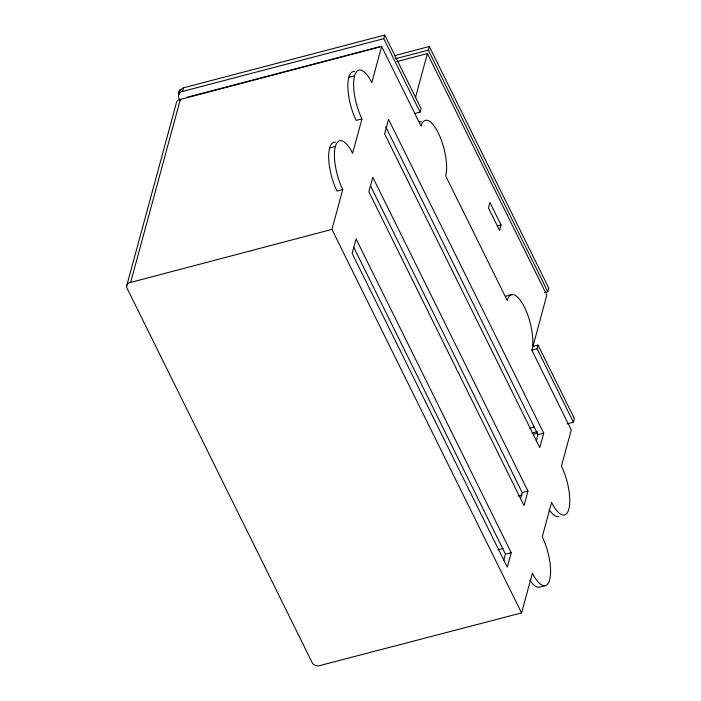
<?xml version="1.0" encoding="UTF-8"?>
<svg xmlns="http://www.w3.org/2000/svg" width="701" height="701" viewBox="0 0 701 701"><rect width="100%" height="100%" fill="white"/><g stroke="black" fill="none" stroke-linecap="round" stroke-linejoin="round"><path stroke-width="1.05" d="M179.43 90.289L178.72 94.477L179.43 90.289L183.513 87.818L384.744 35.05L421.064 108.515L420.083 112.142L414.939 113.483M126.627 286.069L176.337 103.108A6.283 5.065 15.2 0 1 178.667 99.901L381.642 46.441L421.047 126.127A31.711 10.901 75.3 0 1 438.283 132.918A31.711 10.901 75.3 0 1 445.678 175.933L507.244 300.457A31.711 10.901 75.3 0 1 524.479 307.24A31.711 10.901 75.3 0 1 531.875 350.263L571.28 429.95L561.431 466.183A31.711 10.901 75.3 0 1 568.826 509.198A31.711 10.901 75.3 0 1 551.591 502.407L542.241 536.826A31.711 10.901 75.3 0 1 549.637 579.85A31.711 10.901 75.3 0 1 532.401 573.059L521.57 612.911L318.377 665.95A6.283 5.065 15.2 0 1 312.62 663.514L126.644 287.41A6.283 5.065 15.2 0 1 128.958 282.862L331.932 229.393L342.763 189.542A31.711 10.901 75.3 0 1 335.367 146.527L329.61 148.034M180.078 90.122L179.097 93.741L178.448 93.916M130.71 282.161L180.411 99.2M179.982 100.322C177.406 97.308 178.185 92.129 182.523 91.437L183.513 87.818M348.809 77.39L354.566 75.874A31.711 10.901 75.3 0 0 361.961 118.898L352.603 153.317A31.711 10.901 75.3 0 0 335.367 146.527M381.642 46.441L371.802 82.665A31.711 10.901 75.3 0 0 354.566 75.874M420.083 112.142L383.754 38.669L384.744 35.05M415.474 97.465L427.4 53.574L396.713 61.618M544.607 292.527L547.779 291.695L428.337 50.13L429.319 46.503L394.4 55.659M501.04 224.951L499.568 230.384L488.483 207.978L489.955 202.536L501.04 224.951L497.202 225.959M532.935 346.347L546.841 295.13L427.4 53.574M547.779 291.695L548.76 288.067L429.319 46.503M567.039 423.851L573.392 422.186L537.062 348.721L538.053 345.102L532.909 346.452M503.774 560.406L505.465 554.193L353.698 247.278M520.51 498.814L522.192 492.601L370.435 185.686M536.256 440.85L537.947 434.638L385.699 126.741M511.222 552.686L507.287 567.179L352.13 253.394L356.064 238.901L511.222 552.686L505.465 554.193M527.958 491.094L524.015 505.587L368.866 191.802L372.801 177.309L527.958 491.094L522.192 492.601M543.704 433.13L539.77 447.624L384.612 133.838L388.547 119.345L543.704 433.13L537.947 434.638M573.392 422.186L574.373 418.567L538.053 345.102M179.43 91.726L179.71 90.858M182.523 91.437L383.754 38.669M186.668 97.386L379.635 46.783M395.53 58.726L428.337 50.13M361.961 118.898L356.196 120.406A31.711 10.901 75.3 0 1 347.88 87.371A31.711 10.901 75.3 0 1 354.855 71.572M342.763 189.542L337.006 191.058A31.711 10.901 75.3 0 1 328.681 158.023A31.711 10.901 75.3 0 1 335.656 142.215M505.596 296.243L511.353 294.735M531.919 350.071L537.062 348.721M529.93 428.232L534.144 427.128M532.085 433.016L537.378 431.632M533.417 434.252L537.649 433.148M517.995 496.054L522.219 494.941M497.771 549.838L503.064 548.454M545.518 585.572L539.761 587.079A31.711 10.901 75.3 0 1 529.991 580.393M331.932 229.393L521.57 612.911M558.96 516.435A31.711 10.901 75.3 0 1 549.19 509.75M419.4 121.921A31.711 10.901 75.3 0 1 421.336 121.825"/></g></svg>
